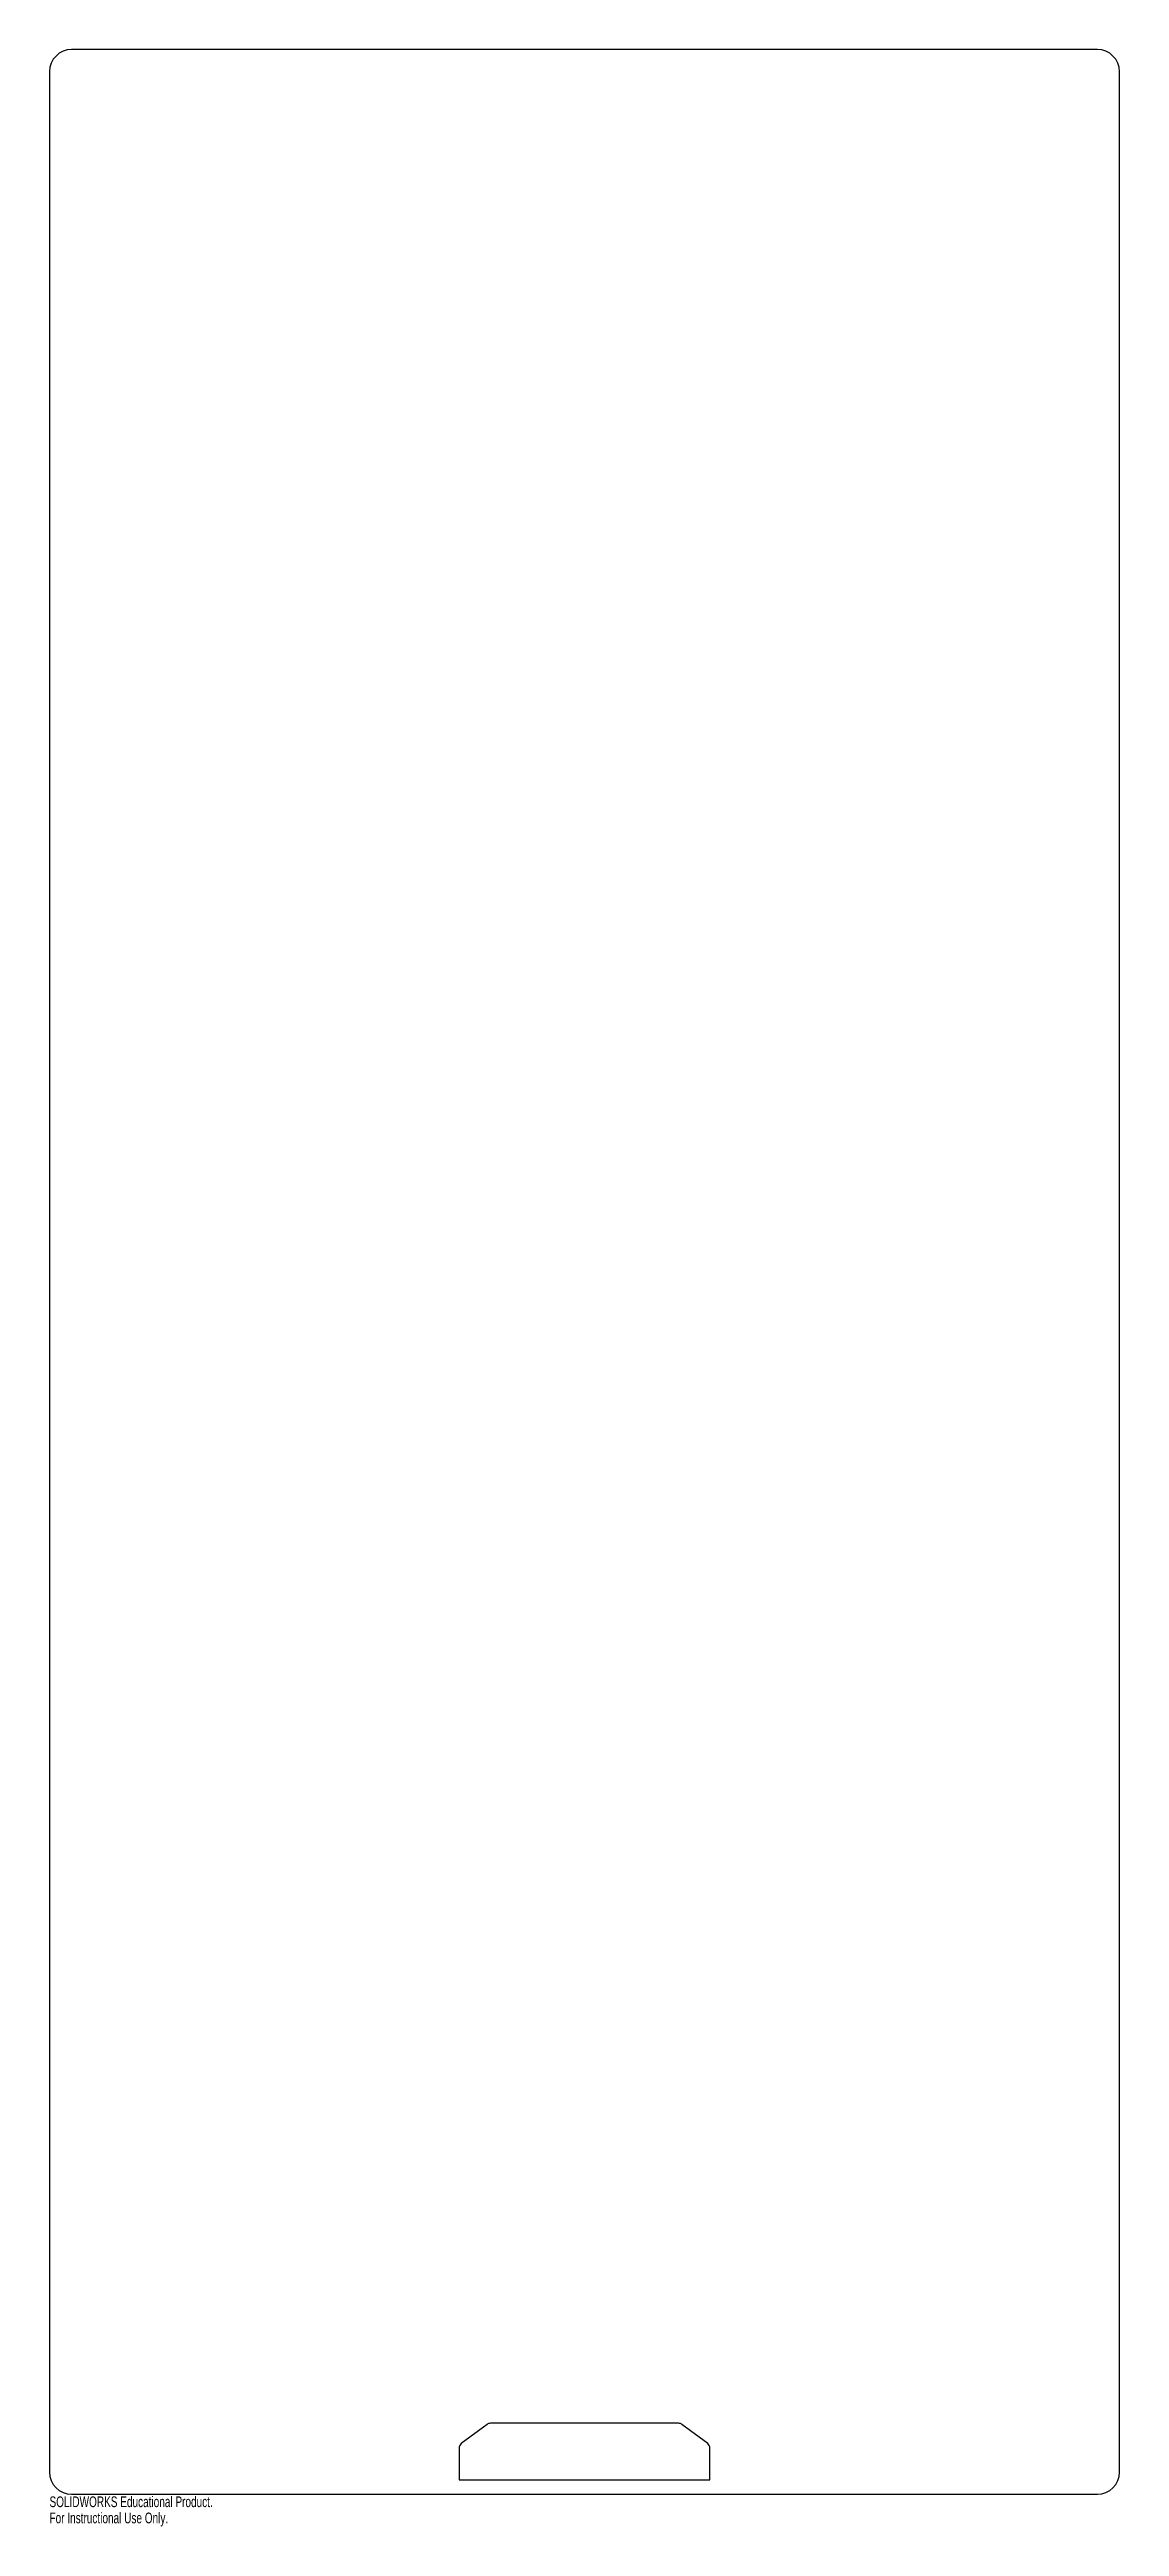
# Model space of a CAD drawing. Header units: millimetres. Extents: x -242 to 242, y -566 to 552.
import ezdxf

# ---------------------------------------------------------------- set-up
doc = ezdxf.new("R2010")
doc.units = ezdxf.units.MM
doc.styles.add('SLDTEXTSTYLE0', font='TXT', dxfattribs={"width": 0.7})

msp = doc.modelspace()

# ---------------------------------------------------------------- linework, layer by layer
at = {"color": 7, "linetype": 'Continuous', "lineweight": 25}
for p, q in [((231.5, 551.5), (-231.5, 551.5)), ((-241.5, 541.5), (-241.5, -541.5)), ((241.5, -541.5), (241.5, 541.5)), ((-44, -520), (-55.6, -528.7)), ((42.5, -519.5), (-42.5, -519.5)), ((55.6, -528.7), (44, -520)), ((-56.6, -530.7), (-56.6, -545)), ((56.6, -545), (56.6, -530.7)), ((-56.6, -545), (56.6, -545)), ((-231.5, -551.5), (231.5, -551.5))]:
    msp.add_line(p, q, dxfattribs=at)
for centre, radius, start, end in [((-231.5, 541.5), 10, 90, 180), ((231.5, 541.5), 10, 0, 90), ((-42.5, -522), 2.5, 90, 126.89), ((42.5, -522), 2.5, 53.11, 90), ((-54.1, -530.7), 2.5, 126.89, 180), ((54.1, -530.7), 2.5, 0, 53.11), ((-231.5, -541.5), 10, 180, 270), ((231.5, -541.5), 10, 270, 0)]:
    msp.add_arc(centre, radius, start, end, dxfattribs=at)

# ---------------------------------------------------------------- texts
at = {"color": 7, "linetype": 'Continuous', "char_height": 4.834, "attachment_point": 1, "style": 'SLDTEXTSTYLE0'}
for s, insert in [('SOLIDWORKS Educational Product.', (-241.5, -552.5)), ('For Instructional Use Only.', (-241.5, -559.8))]:
    msp.add_mtext(s, dxfattribs=dict(at, insert=insert))

doc.saveas('drawing.dxf')
